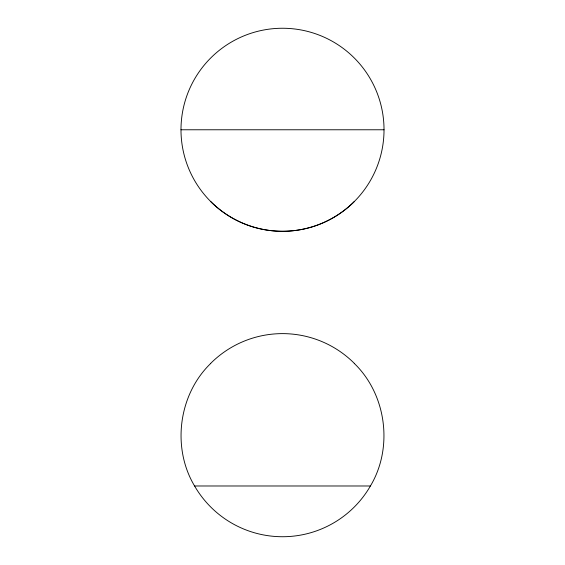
<?xml version="1.0" encoding="UTF-8"?>
<svg xmlns="http://www.w3.org/2000/svg" width="565" height="565" viewBox="0 0 565 565"><rect width="100%" height="100%" fill="white"/><g stroke="black" fill="none" stroke-linecap="round" stroke-linejoin="round"><path stroke-width="0.85" d="M210.717 363.436C178.519 394.554 171.583 447.6 194.579 485.985A101.566 101.566 0 0 0 347.849 512.928A101.467 101.467 0 0 0 370.414 485.985C393.417 447.6 386.481 394.554 354.283 363.436M180.977 129.773L384.023 129.773A101.523 101.523 0 0 0 231.742 41.852A101.523 101.523 0 0 0 231.742 217.687A101.523 101.523 0 0 0 384.023 129.773M194.579 485.985L370.421 485.985M354.29 201.564A101.559 101.559 0 0 1 210.71 201.564M210.696 363.359A101.566 101.566 0 0 1 354.312 363.359"/></g></svg>
